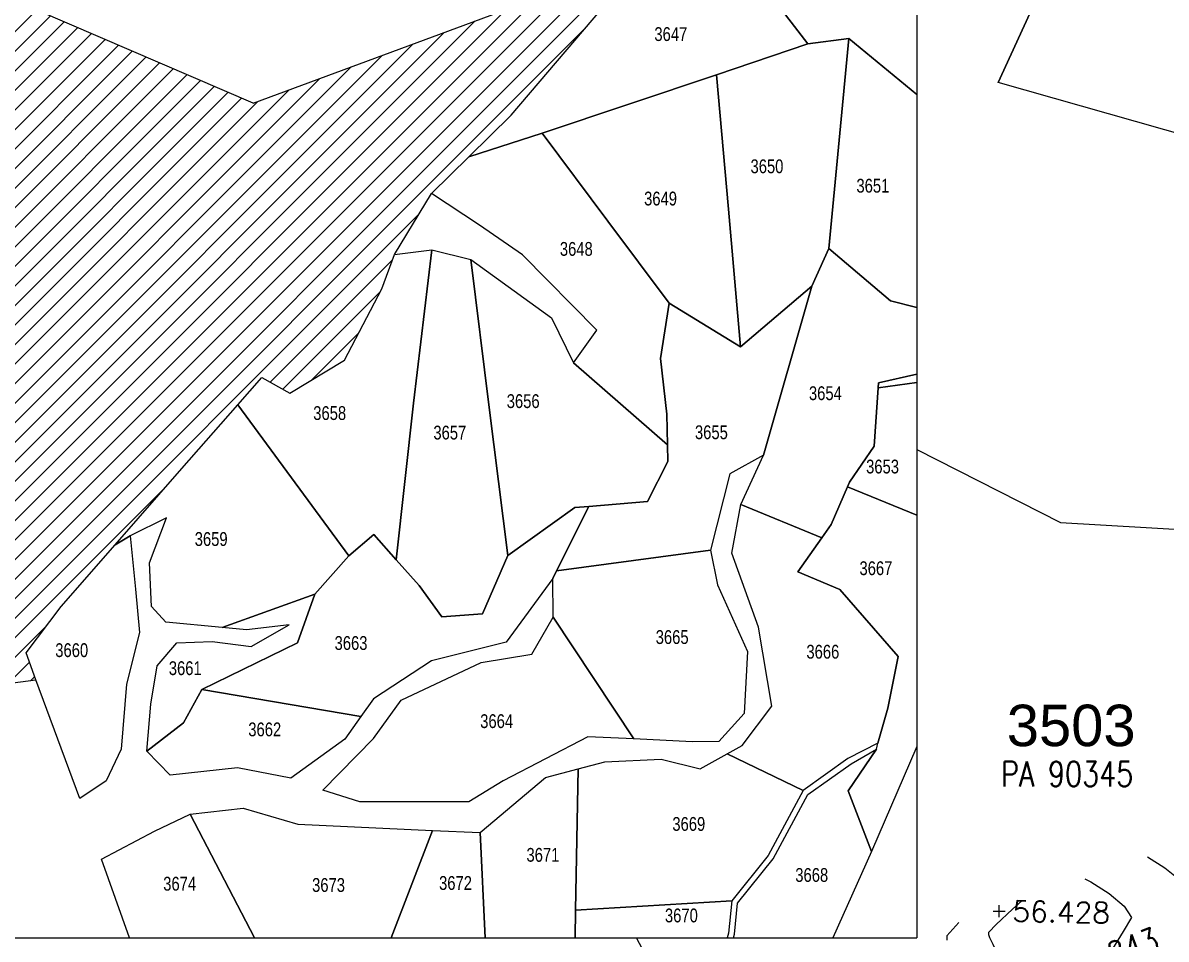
# Model space of a CAD drawing. Header units: metres. Extents: x -750 to 1235, y -4011 to -2636.
# Drawn here: x -538.8 to -331.9, y -2933.1 to -2767.4 of the extents above; entities that cross this region are included whole.
import ezdxf

# ---------------------------------------------------------------- set-up
doc = ezdxf.new("R2010")
doc.units = ezdxf.units.M
doc.header["$MEASUREMENT"] = 0
doc.layers.get('0').update_dxf_attribs({"linetype": 'CONTINUOUS'})
for name, color, linetype in [('EDIT2', 7, 'CONTINUOUS'), ('HEIGHT', 2, 'CONTINUOUS'), ('LOTS', 8, 'CONTINUOUS'), ('MINOR', 91, 'CONTINUOUS'), ('NO_LOT', 7, 'CONTINUOUS'), ('PTS', 1, 'CONTINUOUS')]:
    doc.layers.add(name, color=color, linetype=linetype)
doc.styles.add('MtXpl_MS_Shell_Dlg_2', font='')
doc.styles.get("Standard").update_dxf_attribs({"font": 'simplex.shx', "height": 1.5})
doc.styles.add('T', font='arial.ttf', dxfattribs={"height": 1.5})
doc.styles.get('MtXpl_MS_Shell_Dlg_2').set_extended_font_data('MS Shell Dlg 2')

# ---------------------------------------------------------------- blocks, each defined once
blk = doc.blocks.new('CROSS')
at = {"linetype": 'Continuous'}
for p, q in [((-0.5, 0), (0.5, 0)), ((0, -0.5), (0, 0.5))]:
    blk.add_line(p, q, dxfattribs=at)

msp = doc.modelspace()

# ---------------------------------------------------------------- hatches: boundary and pattern name
at = {"layer": 'EDIT2'}
h = msp.add_hatch(dxfattribs=at)
h.set_pattern_fill('ANSI31', color=20, scale=20)
h.set_pattern_definition([(45, (-7466.406, -4264.5997), (-1.76776695, 1.76776695), [])])
h.paths.add_polyline_path([(-636.42, -2721.83), (-497.1, -2781.91), (-426.17, -2755.61), (-450.44, -2784.07), (-458.09, -2791.61), (-464.84, -2798.25), (-471.55, -2809.24), (-473.81, -2815.5), (-480.55, -2828.36), (-490.49, -2834.34), (-495.56, -2831.51), (-499.9, -2836.45), (-510.03, -2847.99), (-522.09, -2861.78), (-531.84, -2872.93), (-538.18, -2881.31), (-536.39, -2886.17), (-669.23, -2903.45), (-660.33, -2888.9), (-667.88, -2875.37), (-680.16, -2853.38), (-684.27, -2846.32), (-696.33, -2825.63), (-698.63, -2814.61), (-687.64, -2800.27), (-671.93, -2805.17), (-674.04, -2784.62), (-674.28, -2779.99), (-674.79, -2770.02), (-662.43, -2742.03), (-660.37, -2741.28), (-641.63, -2734.43)])

# ---------------------------------------------------------------- linework, layer by layer
at = {"layer": 'EDIT2', "color": 7}
for p in [(-377.07, -2635.63), (-749.54, -2932.83)]:
    msp.add_line(p, (-377.07, -2932.83), dxfattribs=at)
at = {"layer": 'LOTS', "color": 7}
for p, q in [((-362.33, -2778.16), (-307.13, -2657.1)), ((-307.13, -2657.1), (-362.33, -2778.16)), ((-406.02, -2759.1), (-396.76, -2771.17)), ((-396.76, -2771.17), (-406.02, -2759.1)), ((-396.76, -2771.17), (-413.26, -2776.74)), ((-413.26, -2776.74), (-396.76, -2771.17)), ((-396.76, -2771.17), (-389.32, -2770.22)), ((-389.32, -2770.22), (-396.76, -2771.17)), ((-389.32, -2770.22), (-391.07, -2788.6)), ((-391.07, -2788.6), (-389.32, -2770.22)), ((-389.32, -2770.22), (-377.07, -2780.31)), ((-377.07, -2780.31), (-389.32, -2770.22)), ((-413.26, -2776.74), (-444.85, -2787.3)), ((-444.85, -2787.3), (-413.26, -2776.74)), ((-413.26, -2776.74), (-411.14, -2801.07)), ((-411.14, -2801.07), (-413.26, -2776.74)), ((-257.86, -2807.84), (-362.33, -2778.16)), ((-444.85, -2787.3), (-458.09, -2791.61)), ((-458.09, -2791.61), (-444.85, -2787.3)), ((-444.85, -2787.3), (-432.94, -2803.22)), ((-432.94, -2803.22), (-444.85, -2787.3)), ((-391.07, -2788.6), (-392.95, -2808.17)), ((-392.95, -2808.17), (-391.07, -2788.6)), ((-456.18, -2803.93), (-464.84, -2798.25)), ((-411.14, -2801.07), (-408.97, -2825.95)), ((-408.97, -2825.95), (-411.14, -2801.07)), ((-448.35, -2809.34), (-456.18, -2803.93)), ((-432.94, -2803.22), (-421.85, -2818.04)), ((-421.85, -2818.04), (-432.94, -2803.22)), ((-471.55, -2809.24), (-464.78, -2808.39)), ((-464.78, -2808.39), (-468.12, -2836.16)), ((-468.12, -2836.16), (-464.78, -2808.39)), ((-464.78, -2808.39), (-457.74, -2810.14)), ((-392.95, -2808.17), (-396.03, -2814.98)), ((-396.03, -2814.98), (-392.95, -2808.17)), ((-381.83, -2817.67), (-392.95, -2808.17)), ((-392.95, -2808.17), (-381.83, -2817.67)), ((-454.39, -2836.91), (-457.74, -2810.14)), ((-457.74, -2810.14), (-443.16, -2820.71)), ((-457.74, -2810.14), (-454.39, -2836.91)), ((-434.94, -2822.92), (-448.35, -2809.34)), ((-396.03, -2814.98), (-408.97, -2825.95)), ((-408.97, -2825.95), (-396.03, -2814.98)), ((-404.79, -2845.56), (-396.03, -2814.98)), ((-396.03, -2814.98), (-404.79, -2845.56)), ((-421.85, -2818.04), (-423.44, -2828.04)), ((-423.44, -2828.04), (-421.85, -2818.04)), ((-408.97, -2825.95), (-421.85, -2818.04)), ((-421.85, -2818.04), (-408.97, -2825.95)), ((-377.07, -2818.83), (-381.83, -2817.67)), ((-381.83, -2817.67), (-377.07, -2818.83)), ((-443.16, -2820.71), (-439.13, -2828.86)), ((-439.13, -2828.86), (-434.94, -2822.92)), ((-422.15, -2843.69), (-439.13, -2828.86)), ((-439.13, -2828.86), (-422.15, -2843.69)), ((-423.44, -2828.04), (-422.25, -2838.14)), ((-422.25, -2838.14), (-423.44, -2828.04)), ((-383.98, -2832.48), (-377.07, -2830.9)), ((-377.07, -2830.9), (-383.98, -2832.48)), ((-377.07, -2832.44), (-384.05, -2833.4)), ((-384.05, -2833.4), (-377.07, -2832.44)), ((-384.05, -2833.4), (-383.98, -2832.48)), ((-383.98, -2832.48), (-384.05, -2833.4)), ((-384.79, -2843.92), (-384.05, -2833.4)), ((-384.05, -2833.4), (-384.79, -2843.92)), ((-479.8, -2863.73), (-499.9, -2836.45)), ((-499.9, -2836.45), (-479.8, -2863.73)), ((-468.12, -2836.16), (-471.22, -2864.48)), ((-471.22, -2864.48), (-468.12, -2836.16)), ((-451.04, -2863.69), (-454.39, -2836.91)), ((-454.39, -2836.91), (-451.04, -2863.69)), ((-422.25, -2838.14), (-422.15, -2843.69)), ((-422.15, -2843.69), (-422.25, -2838.14)), ((-422.09, -2846.68), (-422.15, -2843.69)), ((-422.15, -2843.69), (-422.09, -2846.68)), ((-404.79, -2845.56), (-410.9, -2848.95)), ((-408.91, -2854.5), (-404.79, -2845.56)), ((-389.2, -2850.41), (-384.79, -2843.92)), ((-384.79, -2843.92), (-389.2, -2850.41)), ((-377.07, -2844.52), (-351.08, -2857.75)), ((-425.76, -2853.92), (-422.09, -2846.68)), ((-422.09, -2846.68), (-425.76, -2853.92)), ((-410.9, -2848.95), (-414.36, -2862.71)), ((-392.54, -2858.09), (-389.59, -2851.3)), ((-389.59, -2851.3), (-392.54, -2858.09)), ((-389.59, -2851.3), (-389.2, -2850.41)), ((-389.2, -2850.41), (-389.59, -2851.3)), ((-389.59, -2851.3), (-377.07, -2856.42)), ((-377.07, -2856.42), (-389.59, -2851.3)), ((-436.35, -2854.82), (-425.76, -2853.92)), ((-425.76, -2853.92), (-436.35, -2854.82)), ((-451.04, -2863.69), (-438.93, -2855.04)), ((-438.93, -2855.04), (-451.04, -2863.69)), ((-436.35, -2854.82), (-442.25, -2866.45)), ((-442.25, -2866.45), (-436.35, -2854.82)), ((-438.93, -2855.04), (-436.35, -2854.82)), ((-436.35, -2854.82), (-438.93, -2855.04)), ((-410.52, -2863.3), (-408.91, -2854.5)), ((-408.91, -2854.5), (-394.24, -2860.51)), ((-394.24, -2860.51), (-408.91, -2854.5)), ((-512.77, -2856.9), (-519.36, -2860.14)), ((-515.84, -2865.03), (-512.77, -2856.9)), ((-394.24, -2860.51), (-392.54, -2858.09)), ((-392.54, -2858.09), (-394.24, -2860.51)), ((-351.08, -2857.75), (-280.14, -2861.78)), ((-519.36, -2860.14), (-522.09, -2861.78)), ((-522.09, -2861.78), (-519.36, -2860.14)), ((-519.36, -2860.14), (-518.37, -2869.81)), ((-475.28, -2859.92), (-479.8, -2863.73)), ((-479.8, -2863.73), (-475.28, -2859.92)), ((-471.22, -2864.48), (-475.28, -2859.92)), ((-475.28, -2859.92), (-471.22, -2864.48)), ((-394.24, -2860.51), (-398.56, -2866.66)), ((-398.56, -2866.66), (-394.24, -2860.51)), ((-479.8, -2863.73), (-485.94, -2870.69)), ((-485.94, -2870.69), (-479.8, -2863.73)), ((-455.59, -2874.26), (-451.04, -2863.69)), ((-451.04, -2863.69), (-455.59, -2874.26)), ((-442.25, -2866.45), (-414.36, -2862.71)), ((-414.36, -2862.71), (-442.25, -2866.45)), ((-414.36, -2862.71), (-413.09, -2868.98)), ((-405.67, -2876.69), (-410.52, -2863.3)), ((-515.51, -2872.93), (-515.84, -2865.03)), ((-471.22, -2864.48), (-467.1, -2869.13)), ((-467.1, -2869.13), (-471.22, -2864.48)), ((-442.88, -2867.85), (-451.33, -2879.39)), ((-442.25, -2866.45), (-442.88, -2867.85)), ((-442.88, -2867.85), (-442.25, -2866.45)), ((-442.83, -2874.86), (-442.88, -2867.85)), ((-398.56, -2866.66), (-390.97, -2869.85)), ((-390.97, -2869.85), (-398.56, -2866.66)), ((-518.37, -2869.81), (-517.69, -2877.6)), ((-467.1, -2869.13), (-462.96, -2874.77)), ((-462.96, -2874.77), (-467.1, -2869.13)), ((-413.09, -2868.98), (-407.66, -2881.04)), ((-390.97, -2869.85), (-380.42, -2881.98)), ((-380.42, -2881.98), (-390.97, -2869.85)), ((-485.94, -2870.69), (-502.7, -2876.74)), ((-502.7, -2876.74), (-485.94, -2870.69)), ((-485.94, -2870.69), (-489.07, -2879.5)), ((-489.07, -2879.5), (-485.94, -2870.69)), ((-512.9, -2875.75), (-515.51, -2872.93)), ((-462.96, -2874.77), (-455.59, -2874.26)), ((-455.59, -2874.26), (-462.96, -2874.77)), ((-502.7, -2876.74), (-512.9, -2875.75)), ((-498.29, -2877.17), (-502.7, -2876.74)), ((-490.59, -2876.22), (-498.29, -2877.17)), ((-497.48, -2880.15), (-490.59, -2876.22)), ((-446.69, -2881.55), (-442.83, -2874.86)), ((-442.83, -2874.86), (-428.25, -2896.88)), ((-428.25, -2896.88), (-442.83, -2874.86)), ((-403.29, -2890.97), (-405.67, -2876.69)), ((-517.69, -2877.6), (-520.02, -2886.98)), ((-514.47, -2883.65), (-510.93, -2879.48)), ((-510.93, -2879.48), (-504.52, -2879.25)), ((-489.07, -2879.5), (-506.39, -2887.91)), ((-506.39, -2887.91), (-489.07, -2879.5)), ((-504.52, -2879.25), (-497.48, -2880.15)), ((-451.33, -2879.39), (-464.82, -2882.76)), ((-464.82, -2882.76), (-475.36, -2889.65)), ((-455.86, -2883.07), (-446.69, -2881.55)), ((-407.66, -2881.04), (-408.26, -2892.28)), ((-380.42, -2881.98), (-382.32, -2891.31)), ((-382.32, -2891.31), (-380.42, -2881.98)), ((-515.64, -2890.61), (-514.47, -2883.65)), ((-470.34, -2889.89), (-455.86, -2883.07)), ((-528.47, -2907.64), (-536.39, -2886.17)), ((-520.02, -2886.98), (-520.96, -2898.73)), ((-506.39, -2887.91), (-509.73, -2893.94)), ((-509.73, -2893.94), (-506.39, -2887.91)), ((-506.39, -2887.91), (-477.61, -2892.82)), ((-477.61, -2892.82), (-506.39, -2887.91)), ((-516.31, -2899.08), (-515.64, -2890.61)), ((-475.36, -2889.65), (-477.61, -2892.82)), ((-475.33, -2896.82), (-470.34, -2889.89)), ((-408.65, -2898.04), (-403.29, -2890.97)), ((-477.61, -2892.82), (-480.49, -2896.89)), ((-408.26, -2892.28), (-412.89, -2897.33)), ((-382.32, -2891.31), (-384.07, -2897.67)), ((-384.07, -2897.67), (-382.32, -2891.31)), ((-509.73, -2893.94), (-516.31, -2899.08)), ((-516.31, -2899.08), (-509.73, -2893.94)), ((-480.49, -2896.89), (-490.29, -2903.98)), ((-484.5, -2906.17), (-475.33, -2896.82)), ((-436.57, -2896.47), (-451.86, -2904.46)), ((-428.25, -2896.88), (-436.57, -2896.47)), ((-417.69, -2897.41), (-428.25, -2896.88)), ((-412.89, -2897.33), (-417.69, -2897.41)), ((-520.96, -2898.73), (-523.67, -2904.44)), ((-512.11, -2903.42), (-516.31, -2899.08)), ((-411.38, -2899.58), (-408.65, -2898.04)), ((-384.07, -2897.67), (-389.53, -2900.39)), ((-389.49, -2906.26), (-384.37, -2898.74)), ((-384.37, -2898.74), (-389.49, -2906.26)), ((-388.95, -2901.35), (-384.37, -2898.74)), ((-377.07, -2898.24), (-385.23, -2917.23)), ((-384.37, -2898.74), (-384.07, -2897.67)), ((-438.28, -2902.3), (-433.49, -2901.04)), ((-433.49, -2901.04), (-423.3, -2900.56)), ((-423.3, -2900.56), (-416.23, -2902.28)), ((-416.23, -2902.28), (-411.38, -2899.58)), ((-397.61, -2906.18), (-411.38, -2899.58)), ((-411.38, -2899.58), (-397.61, -2906.18)), ((-389.53, -2900.39), (-397.61, -2906.18)), ((-396.77, -2906.93), (-388.95, -2901.35)), ((-499.96, -2902.11), (-512.11, -2903.42)), ((-490.29, -2903.98), (-499.96, -2902.11)), ((-444.19, -2903.85), (-438.28, -2902.3)), ((-438.79, -2927.86), (-438.28, -2902.3)), ((-438.28, -2902.3), (-438.79, -2927.86)), ((-523.67, -2904.44), (-528.47, -2907.64)), ((-451.86, -2904.46), (-458.11, -2908.24)), ((-456.03, -2913.79), (-444.19, -2903.85)), ((-477.82, -2908.26), (-484.5, -2906.17)), ((-397.61, -2906.18), (-403.96, -2917.96)), ((-403.05, -2918.56), (-396.77, -2906.93)), ((-385.23, -2917.23), (-389.49, -2906.26)), ((-389.49, -2906.26), (-385.23, -2917.23)), ((-508.52, -2910.5), (-498.92, -2909.37)), ((-498.92, -2909.37), (-488.99, -2912.27)), ((-458.11, -2908.24), (-477.82, -2908.26)), ((-514.95, -2913.57), (-508.52, -2910.5)), ((-496.87, -2932.83), (-508.52, -2910.5)), ((-508.52, -2910.5), (-496.87, -2932.83)), ((-524.55, -2918.64), (-514.95, -2913.57)), ((-488.99, -2912.27), (-464.64, -2913.45)), ((-472.15, -2932.83), (-464.64, -2913.45)), ((-464.64, -2913.45), (-472.15, -2932.83)), ((-464.64, -2913.45), (-456.03, -2913.79)), ((-455.11, -2932.83), (-456.03, -2913.79)), ((-456.03, -2913.79), (-455.11, -2932.83)), ((-403.96, -2917.96), (-410.52, -2926.17)), ((-385.23, -2917.23), (-392.25, -2932.83)), ((-519.49, -2932.83), (-524.55, -2918.64)), ((-409.47, -2926.59), (-403.05, -2918.56)), ((-410.52, -2926.17), (-438.79, -2927.86)), ((-438.79, -2927.86), (-410.52, -2926.17)), ((-410.52, -2926.17), (-411.1, -2932)), ((-438.86, -2932.83), (-438.79, -2927.86)), ((-438.79, -2927.86), (-438.86, -2932.83)), ((-410.02, -2932.18), (-409.47, -2926.59)), ((-411.1, -2932), (-411.33, -2932.83)), ((-410.2, -2932.83), (-410.02, -2932.18)), ((-409.57, -2966.9), (-427.75, -2932.83))]:
    msp.add_line(p, q, dxfattribs=at)
at = {"layer": 'LOTS', "color": 10}
for p, q in [((-497.1, -2781.91), (-636.42, -2721.83)), ((-497.1, -2781.91), (-426.17, -2755.61)), ((-450.44, -2784.07), (-426.17, -2755.61)), ((-458.09, -2791.61), (-450.44, -2784.07)), ((-464.84, -2798.25), (-458.09, -2791.61)), ((-471.55, -2809.24), (-464.84, -2798.25)), ((-473.81, -2815.5), (-471.55, -2809.24)), ((-480.55, -2828.36), (-473.81, -2815.5)), ((-490.49, -2834.34), (-480.55, -2828.36)), ((-499.9, -2836.45), (-495.56, -2831.51)), ((-495.56, -2831.51), (-490.49, -2834.34)), ((-510.03, -2847.99), (-499.9, -2836.45)), ((-522.09, -2861.78), (-510.03, -2847.99)), ((-531.84, -2872.93), (-522.09, -2861.78)), ((-538.18, -2881.31), (-531.84, -2872.93)), ((-536.39, -2886.17), (-538.18, -2881.31)), ((-669.23, -2903.45), (-536.39, -2886.17))]:
    msp.add_line(p, q, dxfattribs=at)
at = {"layer": 'MINOR'}
for points in [[(-327.04, -2924.35), (-332.2, -2920.24), (-335.29, -2918.27)], [(-346.64, -2922.2), (-345.59, -2922.69), (-342.23, -2924.82), (-339.55, -2927.12), (-338.23, -2929.16), (-338.23, -2929.16), (-339.7, -2931.69), (-343.27, -2937.5)], [(-363.02, -2934.57), (-363.26, -2934.07), (-363.55, -2933.48), (-363.82, -2932.87), (-364, -2932.3), (-364.01, -2931.85), (-364.01, -2931.85), (-362.71, -2930.45), (-359.72, -2927.65), (-358.05, -2926.15)], [(-369.42, -2930.1), (-371.62, -2932.46), (-371.62, -2932.46), (-371.6, -2933.29)]]:
    msp.add_lwpolyline(points, dxfattribs=at)

# ---------------------------------------------------------------- block references
at = {"layer": 'PTS', "xscale": 2.200000000000273, "yscale": 2.200000000000273, "zscale": 2.200000000000273}
msp.add_blockref('CROSS', (-362.15, -2928.03), dxfattribs=at)

# ---------------------------------------------------------------- texts
at = {"layer": 'EDIT2', "color": 7, "linetype": 'Continuous', "style": 'T'}
msp.add_text('3503', height=7.5, dxfattribs=at).set_placement((-360.77, -2898.18))
at = {"layer": 'EDIT2', "color": 7, "width": 0.8}
msp.add_text('PA 90345', height=4.5, dxfattribs=at).set_placement((-361.8, -2905.45))
msp.add_text('249%%D 56\' 33" 107.843  ', height=4.5, rotation=20.0275, dxfattribs=at).set_placement((-384.36, -2953.88))
at = {"layer": 'HEIGHT'}
msp.add_text('56.428', height=3.75, rotation=359, dxfattribs=at).set_placement((-359.79, -2929.9))
at = {"layer": 'NO_LOT', "color": 7, "linetype": 'Continuous', "style": 'MtXpl_MS_Shell_Dlg_2', "width": 0.8}
for s, p in [('3647', (-424.52, -2770.65)), ('3650', (-407.13, -2794.56)), ('3651', (-387.97, -2798.07)), ('3649', (-426.38, -2800.39)), ('3648', (-441.62, -2809.5)), ('3654', (-396.56, -2835.6)), ('3656', (-451.23, -2837.03)), ('3658', (-486.23, -2839.19)), ('3657', (-464.5, -2842.72)), ('3655', (-417.18, -2842.66)), ('3653', (-386.22, -2848.86)), ('3659', (-507.67, -2861.97)), ('3667', (-387.42, -2867.25)), ('3663', (-482.37, -2880.78)), ('3665', (-424.28, -2879.7)), ('3660', (-532.9, -2882.07)), ('3666', (-397.02, -2882.35)), ('3661', (-512.36, -2885.33)), ('3664', (-456.03, -2894.91)), ('3662', (-497.98, -2896.4)), ('3669', (-421.27, -2913.5)), ('3671', (-447.66, -2919.09)), ('3668', (-399.03, -2922.73)), ('3674', (-513.37, -2924.31)), ('3673', (-486.44, -2924.54)), ('3672', (-463.47, -2924.18)), ('3670', (-422.61, -2930.05))]:
    msp.add_text(s, height=2.5, dxfattribs=at).set_placement(p)

doc.saveas('drawing.dxf')
